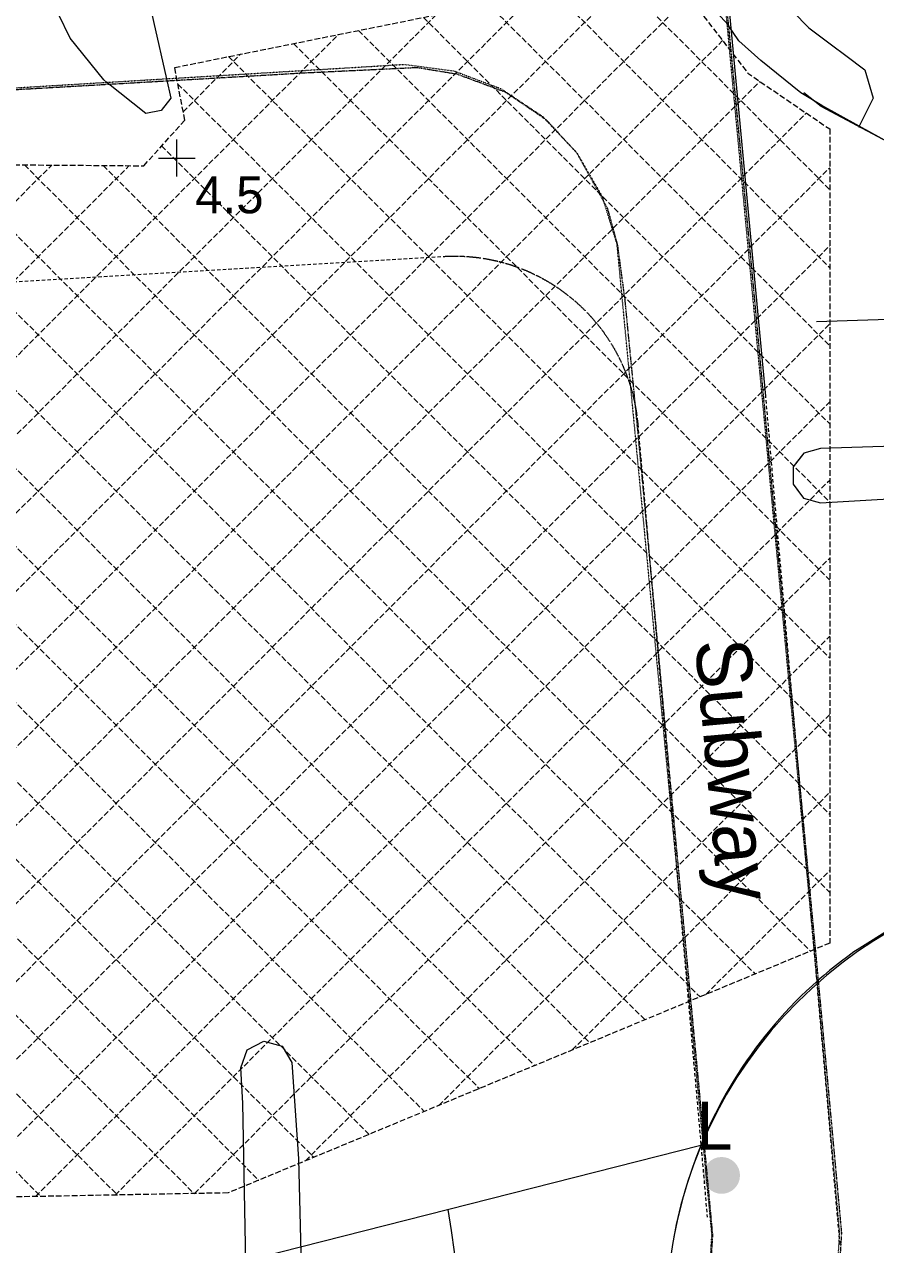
# Model space of a CAD drawing. Header units: millimetres. Extents: x 833924389 to 835767163, y 817400000 to 818811854.
# Drawn here: x 835353922 to 835377054, y 818209986 to 818243131 of the extents above; entities that cross this region are included whole.
import ezdxf
from ezdxf.enums import TextEntityAlignment as Align

# ---------------------------------------------------------------- set-up
doc = ezdxf.new("R2010")
doc.units = ezdxf.units.MM
doc.header["$LTSCALE"] = 10
doc.header["$MEASUREMENT"] = 0
for name, pattern in [('11nw24d$1$DGN Style 5', [1.174922, 0.503538, -0.671384]), ('DGN Style 2', [15.39188, 9.235128, -6.156752]), ('DGN Style 3', [21.548632, 15.39188, -6.156752]), ('HIDDEN', [0.375, 0.25, -0.125])]:
    doc.linetypes.add(name, pattern=pattern)
doc.layers.add('01_Base_Plan', color=5, linetype='Continuous', lineweight=5)
doc.styles.add('11nw24d$0$Style-WORKING', font='WORKING.shx')
doc.styles.add('11nw24d$1$Style-ENGINEERING', font='ENGINEERING.shx')

# ---------------------------------------------------------------- blocks, each defined once
blk = doc.blocks.new('11nw24d$0$SPOTHT')
at = {"layer": '01_Base_Plan', "linetype": 'Continuous', "lineweight": 13}
for p, q in [((0, -0.5), (0, 0.5)), ((-0.5, 0), (0.5, 0))]:
    blk.add_line(p, q, dxfattribs=at)
blk = doc.blocks.new('11nw24d$0$UTILP')
at = {"layer": '01_Base_Plan', "linetype": 'Continuous', "lineweight": 13}
h = blk.add_hatch(color=256, dxfattribs=at)
edge = h.paths.add_edge_path()
edge.add_arc((0, 0), 0.5, 0, 360)

msp = doc.modelspace()

# ---------------------------------------------------------------- linework, layer by layer
at = {"layer": '01_Base_Plan', "linetype": 'HIDDEN', "ltscale": 10}
for p, q in [((835372809, 818245646), (835373302, 818240509)), ((835356987, 818241552), (835361539, 818241817)), ((835361539, 818241817), (835364589, 818241963)), ((835364589, 818241963), (835365674, 818241785)), ((835365674, 818241785), (835366990, 818241295)), ((835352453, 818241291), (835356987, 818241552)), ((835366990, 818241295), (835368095, 818240548)), ((835368095, 818240548), (835368933, 818239640)), ((835373302, 818240509), (835373730, 818235991)), ((835368933, 818239640), (835369762, 818238145)), ((835369762, 818238145), (835370037, 818237135)), ((835370037, 818237135), (835370237, 818235651)), ((835373730, 818235991), (835374147, 818231449)), ((835370237, 818235651), (835370608, 818231859)), ((835370608, 818231859), (835371014, 818227500)), ((835374147, 818231449), (835374573, 818226911)), ((835371014, 818227500), (835371417, 818223109)), ((835374573, 818226911), (835374999, 818222386)), ((835371417, 818223109), (835371829, 818218721)), ((835374999, 818222386), (835375429, 818217849)), ((835371829, 818218721), (835372247, 818214284)), ((835375429, 818217849), (835375848, 818213326)), ((835372247, 818214284), (835372621, 818210248)), ((835375848, 818213326), (835376126, 818210301)), ((835372621, 818210248), (835372420, 818206903)), ((835376126, 818210301), (835375814, 818205199))]:
    msp.add_line(p, q, dxfattribs=at)
at = {"layer": '01_Base_Plan', "linetype": 'DGN Style 3'}
for p, q in [((835339948, 818213985), (835370470, 818244507)), ((835370048, 818244404), (835375807, 818238645)), ((835358004, 818241961), (835369581, 818244289)), ((835368299, 818244031), (835375807, 818236524)), ((835339675, 818215834), (835367765, 818243924)), ((835340220, 818212136), (835371970, 818243886)), ((835366533, 818243676), (835375807, 818234402)), ((835339403, 818217683), (835365110, 818243390)), ((835364767, 818243321), (835375807, 818232281)), ((835339130, 818219532), (835362454, 818242856)), ((835341250, 818211045), (835372896, 818242691)), ((835363001, 818242966), (835375807, 818230160)), ((835361235, 818242611), (835375807, 818228038)), ((835358238, 818240760), (835359799, 818242322)), ((835359468, 818242255), (835375807, 818225917)), ((835358283, 818240530), (835358004, 818241961)), ((835343412, 818211086), (835373909, 818241582)), ((835358091, 818241511), (835375807, 818223796)), ((835345574, 818211127), (835375171, 818240723)), ((835357166, 818239291), (835358283, 818240530)), ((835375807, 818240290), (835375807, 818218176)), ((835357651, 818239830), (835375807, 818221674)), ((835336194, 818239451), (835357166, 818239291)), ((835336821, 818239447), (835363288, 818212980)), ((835338959, 818239430), (835364788, 818213602)), ((835341097, 818239414), (835366287, 818214224)), ((835343234, 818239398), (835367786, 818214846)), ((835345372, 818239381), (835369285, 818215469)), ((835347510, 818239365), (835370784, 818216091)), ((835349647, 818239349), (835372283, 818216713)), ((835338585, 818223229), (835354666, 818239310)), ((835338858, 818221380), (835356772, 818239294)), ((835347737, 818211168), (835375807, 818239238)), ((835351785, 818239332), (835373782, 818217335)), ((835353922, 818239316), (835375281, 818217958)), ((835356060, 818239300), (835375807, 818219553)), ((835336453, 818237694), (835361789, 818212357)), ((835349899, 818211209), (835375807, 818237116)), ((835336820, 818235206), (835360290, 818211735)), ((835352061, 818211250), (835375807, 818234995)), ((835337187, 818232717), (835358532, 818211372)), ((835354224, 818211291), (835375807, 818232874)), ((835356386, 818211332), (835375807, 818230752)), ((835337553, 818230229), (835356450, 818211333)), ((835358548, 818211373), (835375807, 818228631)), ((835337920, 818227741), (835354368, 818211293)), ((835361559, 818212262), (835375807, 818226510)), ((835365185, 818213767), (835375807, 818224388)), ((835368812, 818215272), (835375807, 818222267)), ((835372439, 818216778), (835375807, 818220146)), ((835375807, 818218176), (835359459, 818211390)), ((835359459, 818211390), (835340384, 818211028))]:
    msp.add_line(p, q, dxfattribs=at)
at = {"layer": '01_Base_Plan', "linetype": 'DGN Style 2'}
for p, q in [((835344406, 818235601), (835365317, 818236828)), ((835376088, 818209987), (835374068, 818233033)), ((835376088, 818209987), (835374068, 818233033)), ((835370591, 818232273), (835372478, 818210734))]:
    msp.add_line(p, q, dxfattribs=at)
at = {"layer": '01_Base_Plan', "linetype": 'Continuous', "flags": 128}
for points in [[(835339724, 818319492), (835343188, 818303295), (835346024, 818290038), (835349096, 818276834), (835352084, 818265016), (835356368, 818247892), (835357784, 818241655), (835357904, 818241127), (835357643, 818240790), (835357223, 818240712), (835356160, 818241557), (835356081, 818241621), (835355168, 818242760), (835354530, 818244073), (835353974, 818247754), (835353941, 818247752), (835351169, 818262751), (835346465, 818281383), (835346432, 818281528), (835344483, 818289936), (835342440, 818298327), (835340323, 818306698), (835317231, 818393430)], [(835418210, 818310120), (835420960, 818266870), (835422470, 818243640), (835422449, 818243338), (835422426, 818243036), (835422358, 818242749), (835422237, 818242472), (835422079, 818242212), (835421890, 818241982), (835421665, 818241778), (835421415, 818241606), (835421148, 818241480), (835420857, 818241403), (835420490, 818241320), (835383442, 818238942), (835381381, 818238937), (835379347, 818239269), (835377395, 818239931), (835376605, 818240369), (835375594, 818240930), (835375022, 818241272)], [(835375022, 818241272), (835373937, 818242152), (835373337, 818242682), (835373011, 818243167), (835372304, 818243909), (835371245, 818245577), (835370453, 818247388), (835369947, 818249298), (835358656, 818296519), (835358161, 818298054), (835357740, 818299965), (835357783, 818301308), (835357983, 818302316), (835358591, 818303631), (835359491, 818304766), (835360633, 818305658), (835361786, 818306144), (835361924, 818306209), (835361985, 818306224), (835368610, 818307805)], [(835371265, 818245697), (835371953, 818246168), (835372690, 818245959), (835372808, 818245926), (835373504, 818244958), (835373915, 818244386), (835374804, 818243481), (835375243, 818243034), (835375854, 818242577), (835376249, 818242282), (835376761, 818241899), (835376984, 818241123), (835376605, 818240369), (835376588, 818240335)], [(835471998, 818238005), (835422497, 818234790), (835403654, 818233346), (835378687, 818231710), (835375559, 818231611), (835375102, 818231487), (835374899, 818231223), (835374814, 818231112), (835374813, 818230639), (835374988, 818230407), (835375098, 818230262), (835375554, 818230135)], [(835430294, 818235296), (835422497, 818234790), (835403654, 818233346), (835378687, 818231710), (835375559, 818231611)], [(835375554, 818230135), (835378799, 818230328), (835402933, 818231878), (835431983, 818233815)], [(835375554, 818230135), (835378799, 818230328), (835402933, 818231878), (835430405, 818233710)], [(835375559, 818231611), (835375102, 818231487), (835374814, 818231112), (835374813, 818230639), (835375098, 818230262), (835375554, 818230135)], [(835377523, 818218603), (835376555, 818217995), (835376466, 818217934), (835376297, 818217811), (835376130, 818217686), (835375966, 818217558), (835375803, 818217428), (835375643, 818217294), (835375485, 818217158), (835375459, 818217135), (835375330, 818217018), (835375177, 818216876), (835375026, 818216732), (835374878, 818216585), (835374733, 818216435), (835374590, 818216283), (835374450, 818216129), (835374313, 818215972), (835374179, 818215812), (835374047, 818215650), (835373918, 818215486), (835373792, 818215320), (835373669, 818215152), (835373549, 818214981), (835373432, 818214808), (835373318, 818214634), (835373207, 818214457), (835373099, 818214279), (835372994, 818214098), (835372892, 818213916), (835372794, 818213732), (835372699, 818213547), (835372607, 818213360), (835372512, 818213158), (835372421, 818212955), (835372355, 818212800), (835372334, 818212751), (835372250, 818212545), (835372170, 818212337), (835372094, 818212128), (835372021, 818211918), (835371952, 818211707), (835371886, 818211494), (835371824, 818211281), (835371766, 818211066), (835371712, 818210850), (835371662, 818210634), (835371615, 818210416), (835371572, 818210198), (835371533, 818209979)], [(835360094, 818201301), (835359857, 818213830), (835359805, 818214785), (835359973, 818215274), (835360431, 818215513), (835360928, 818215372), (835361192, 818214928), (835361373, 818212311), (835361564, 818204671)]]:
    msp.add_lwpolyline(points, dxfattribs=at)
at = {"layer": '01_Base_Plan', "flags": 128}
for points in [[(835418210, 818310120), (835420960, 818266870), (835422470, 818243640), (835422449, 818243338), (835422426, 818243036), (835422358, 818242749), (835422237, 818242472), (835422079, 818242212), (835421890, 818241982), (835421665, 818241778), (835421415, 818241606), (835421147, 818241480), (835420857, 818241403), (835420490, 818241320), (835383442, 818238942), (835381381, 818238937), (835379347, 818239269), (835377395, 818239931), (835376605, 818240369), (835375594, 818240930), (835375022, 818241272)], [(835374068, 818233033), (835371531, 818259968), (835366316, 818292920), (835364182, 818306769)], [(835374068, 818233033), (835371531, 818259968), (835366316, 818292920), (835364182, 818306769)], [(835419157, 818295158), (835421928, 818250442), (835422289, 818244609), (835422311, 818243888), (835422318, 818243589), (835422276, 818243292), (835422186, 818243006), (835422051, 818242739), (835421869, 818242500), (835421664, 818242281), (835421438, 818242084), (835421194, 818241910), (835420934, 818241761), (835420661, 818241636), (835420010, 818241463), (835419711, 818241454), (835401622, 818240297), (835392262, 818239500), (835383442, 818238942), (835381381, 818238937), (835379347, 818239269), (835377395, 818239931), (835375578, 818240904), (835375101, 818241272)], [(835375022, 818241272), (835373937, 818242152), (835373337, 818242682), (835373011, 818243167), (835372304, 818243909), (835371245, 818245577)], [(835421423, 818238161), (835403410, 818236780), (835378520, 818235149), (835375450, 818235052)], [(835430294, 818235296), (835422497, 818234790), (835403654, 818233346), (835378687, 818231710), (835375559, 818231611)], [(835375554, 818230135), (835378799, 818230328), (835402933, 818231878), (835430405, 818233710)], [(835375559, 818231611), (835375102, 818231487), (835374899, 818231223)], [(835374899, 818231223), (835374814, 818231112), (835374813, 818230639), (835374988, 818230407)], [(835374988, 818230407), (835375098, 818230262), (835375554, 818230135)], [(835431123, 818223439), (835412283, 818222213), (835382475, 818220102), (835381234, 818219942), (835379817, 818219593), (835378644, 818219158), (835377523, 818218603), (835376555, 818217995)], [(835376555, 818217995), (835376466, 818217934), (835376297, 818217811), (835376130, 818217686), (835375965, 818217558), (835375803, 818217428), (835375643, 818217294), (835375485, 818217158), (835375459, 818217135), (835375330, 818217018), (835375177, 818216877), (835375026, 818216732), (835374878, 818216585), (835374733, 818216435), (835374590, 818216283), (835374450, 818216129), (835374313, 818215971), (835374179, 818215812), (835374047, 818215650), (835373918, 818215486), (835373792, 818215320), (835373669, 818215152), (835373549, 818214981), (835373432, 818214809), (835373318, 818214634), (835373207, 818214457), (835373099, 818214279), (835372994, 818214098), (835372892, 818213916), (835372794, 818213732), (835372699, 818213547), (835372607, 818213360), (835372512, 818213158), (835372421, 818212955), (835372355, 818212800), (835372334, 818212751), (835372250, 818212545), (835372170, 818212337), (835372094, 818212128), (835372021, 818211918), (835371952, 818211707), (835371886, 818211494), (835371824, 818211281), (835371766, 818211066), (835371712, 818210850), (835371661, 818210634), (835371615, 818210416), (835371572, 818210198), (835371533, 818209979)], [(835354195, 818208291), (835355715, 818208477), (835372307, 818212688)]]:
    msp.add_lwpolyline(points, dxfattribs=at)
at = {"layer": '01_Base_Plan', "linetype": '11nw24d$1$DGN Style 5', "flags": 128}
for points in [[(835369069, 818274352), (835368076, 818274108), (835367218, 818273452), (835366639, 818272540), (835366410, 818271485), (835366488, 818270932), (835366560, 818270415), (835367192, 818267649), (835368222, 818263138), (835369776, 818256336), (835370212, 818254784), (835372690, 818245959), (835372778, 818245647), (835373011, 818243167), (835375459, 818217135), (835376070, 818210302), (835375990, 818209000)], [(835327508, 818207556), (835332569, 818207784), (835332598, 818207784), (835332628, 818207783), (835332657, 818207783), (835332686, 818207783), (835332715, 818207783), (835332744, 818207783), (835332773, 818207783), (835332802, 818207784), (835332832, 818207784), (835332861, 818207784), (835332890, 818207785), (835332919, 818207785), (835332948, 818207786), (835332977, 818207787), (835333006, 818207788), (835333035, 818207789), (835333065, 818207790), (835333094, 818207791), (835333123, 818207793), (835333152, 818207794), (835333181, 818207795), (835333210, 818207797), (835333239, 818207799), (835333268, 818207801), (835333297, 818207802), (835333326, 818207804), (835333355, 818207806), (835333385, 818207808), (835333414, 818207811), (835333443, 818207813), (835333472, 818207816), (835333501, 818207818), (835333530, 818207821), (835333559, 818207823), (835333588, 818207826), (835333617, 818207829), (835333646, 818207832), (835333675, 818207835), (835333704, 818207838), (835333733, 818207842), (835333762, 818207845), (835333791, 818207848), (835333819, 818207852), (835333848, 818207856), (835333877, 818207859), (835333906, 818207863), (835333935, 818207867), (835333964, 818207871), (835333993, 818207875), (835334022, 818207880), (835334050, 818207884), (835334079, 818207888), (835334108, 818207893), (835334137, 818207897), (835334166, 818207902), (835334194, 818207907), (835334223, 818207912), (835334252, 818207917), (835334280, 818207922), (835334309, 818207927), (835334338, 818207932), (835334366, 818207937), (835334395, 818207943), (835334424, 818207948), (835334452, 818207954), (835334481, 818207960), (835334509, 818207965), (835334538, 818207971), (835334566, 818207977), (835334595, 818207983), (835334623, 818207989), (835334652, 818207996), (835334680, 818208002), (835334709, 818208008), (835334737, 818208015), (835334766, 818208022), (835334794, 818208028), (835334822, 818208035), (835334851, 818208042), (835334879, 818208049), (835334907, 818208056), (835334935, 818208063), (835334964, 818208070), (835334992, 818208078), (835335020, 818208085), (835335048, 818208093), (835335076, 818208101), (835335104, 818208108), (835335132, 818208116), (835335160, 818208124), (835335188, 818208132), (835335216, 818208140), (835335244, 818208148), (835335272, 818208156), (835335300, 818208165), (835335328, 818208173), (835335356, 818208182), (835335384, 818208190), (835335412, 818208199), (835335439, 818208208), (835335467, 818208217), (835335495, 818208226), (835335523, 818208235), (835335550, 818208244), (835335578, 818208253), (835335605, 818208263), (835335633, 818208272), (835335661, 818208282), (835335688, 818208291), (835335716, 818208301), (835335743, 818208311), (835335770, 818208321), (835335798, 818208330), (835335825, 818208341), (835335853, 818208351), (835335880, 818208361), (835335907, 818208371), (835335934, 818208382), (835335961, 818208392), (835335989, 818208403), (835336016, 818208414), (835336043, 818208424), (835336070, 818208435), (835336097, 818208446), (835336124, 818208457), (835336151, 818208468), (835336178, 818208479), (835336205, 818208491), (835336231, 818208502), (835336258, 818208513), (835336285, 818208525), (835336312, 818208537), (835336338, 818208548), (835336365, 818208560), (835336392, 818208572), (835336418, 818208584), (835336445, 818208596), (835336471, 818208608), (835336498, 818208621), (835336524, 818208633), (835336550, 818208645), (835336577, 818208658), (835336603, 818208670), (835336629, 818208683), (835336655, 818208696), (835336682, 818208709), (835336708, 818208721), (835336734, 818208734), (835336760, 818208748), (835336786, 818208761), (835336812, 818208774), (835336838, 818208787), (835336864, 818208801), (835336889, 818208814), (835336915, 818208828), (835336941, 818208841), (835336967, 818208855), (835336992, 818208869), (835337018, 818208883), (835337043, 818208897), (835337069, 818208911), (835337094, 818208925), (835337120, 818208940), (835337145, 818208954), (835337170, 818208968), (835337196, 818208983), (835337221, 818208997), (835337246, 818209012), (835337271, 818209027), (835337296, 818209042), (835337321, 818209057), (835337346, 818209072), (835337371, 818209087), (835337396, 818209102), (835337421, 818209117), (835337446, 818209132), (835337471, 818209148), (835337495, 818209163), (835337520, 818209179), (835337545, 818209194), (835337569, 818209210), (835337594, 818209226), (835337618, 818209242), (835337642, 818209258), (835337667, 818209274), (835337691, 818209290), (835337715, 818209306), (835337739, 818209322), (835337764, 818209339), (835337788, 818209355), (835337812, 818209371), (835337836, 818209388), (835337860, 818209405), (835337883, 818209421), (835337907, 818209438), (835337931, 818209455), (835337955, 818209472), (835337978, 818209489), (835338002, 818209506), (835338025, 818209523), (835338049, 818209541), (835338072, 818209558), (835338096, 818209575), (835338119, 818209593), (835338142, 818209610), (835338165, 818209628), (835338189, 818209646), (835338212, 818209664), (835338235, 818209682), (835338258, 818209699), (835338281, 818209717), (835338303, 818209736), (835338326, 818209754), (835338349, 818209772), (835338372, 818209790), (835338394, 818209809), (835338417, 818209827), (835338439, 818209846), (835338462, 818209864), (835338484, 818209883), (835338506, 818209902), (835338529, 818209920), (835338551, 818209939), (835338573, 818209958), (835338595, 818209977), (835338617, 818209997), (835338639, 818210016), (835338661, 818210035), (835338683, 818210054), (835338704, 818210074), (835338726, 818210093), (835338748, 818210113), (835338769, 818210132), (835338791, 818210152), (835338812, 818210172), (835338833, 818210191), (835338855, 818210211), (835338876, 818210231), (835338897, 818210251), (835338918, 818210271), (835338990, 818210333), (835339721, 818211710), (835339919, 818212305), (835339935, 818212354), (835340239, 818213268), (835340350, 818213603), (835340656, 818215575), (835340637, 818216971), (835340629, 818217570), (835340374, 818222249), (835340366, 818222385), (835340314, 818223332), (835340312, 818223380), (835340122, 818226858), (835340063, 818227931), (835339915, 818230645), (835339642, 818235644), (835339648, 818235739), (835339721, 818236867), (835340100, 818238032), (835340755, 818239067), (835341645, 818239909), (835342458, 818240362), (835342716, 818240505), (835343491, 818240710), (835343634, 818240748), (835343737, 818240775), (835343900, 818240818), (835350000, 818241186), (835354943, 818241484), (835354990, 818241487), (835356160, 818241557), (835357651, 818241647), (835357736, 818241652), (835357784, 818241655), (835364247, 818242045), (835365596, 818241866), (835366869, 818241387), (835368001, 818240633), (835368934, 818239642), (835369618, 818238467), (835370020, 818237167), (835372355, 818212800), (835372598, 818210268), (835372533, 818209213)]]:
    msp.add_lwpolyline(points, dxfattribs=at)
at = {"layer": '01_Base_Plan', "linetype": 'DGN Style 3', "flags": 128}
msp.add_lwpolyline([(835371324, 818244717), (835373586, 818241802), (835375807, 818240290)], dxfattribs=at)
at = {"layer": '01_Base_Plan', "flags": 128}
msp.add_lwpolyline([(835365430, 818210942, -0.071556), (835365684, 818173868), (835364537, 818164116), (835361714, 818146260), (835360746, 818139184), (835359973, 818132073), (835359392, 818123800), (835359216, 818115543), (835359443, 818107278), (835359990, 818099831), (835360816, 818092381), (835361923, 818084951), (835367454, 818054602), (835370624, 818037195), (835373045, 818024582), (835375285, 818012886), (835377674, 818000131)], format="xyb", dxfattribs=at)
at = {"layer": '01_Base_Plan', "linetype": 'DGN Style 2', "extrusion": (0, 0, -1)}
msp.add_arc((-835365610, 818231837), 5000, 86.6421, 174.992, dxfattribs=at)
at = {"layer": '01_Base_Plan', "linetype": 'DGN Style 3', "extrusion": (0, 0, -1)}
msp.add_arc((-835365610, 818231837), 5000, 86.6421, 174.992, dxfattribs=at)
at = {"layer": '01_Base_Plan'}
msp.add_arc((835383547, 818207955), 12186, 94.232, 175.6663, dxfattribs=at)

# ---------------------------------------------------------------- block references
at = {"layer": '01_Base_Plan', "linetype": 'Continuous', "xscale": 1000, "yscale": 1000, "zscale": 1000}
for name, p in [('11nw24d$0$SPOTHT', (835358062, 818239500, 4500)), ('11nw24d$0$UTILP', (835372869, 818211865))]:
    msp.add_blockref(name, p, dxfattribs=at)

# ---------------------------------------------------------------- texts
at = {"layer": '01_Base_Plan', "linetype": 'Continuous', "style": '11nw24d$1$Style-ENGINEERING'}
msp.add_text('4.5', height=1000, dxfattribs=at).set_placement((835358562, 818239000, 4500), align=Align.TOP_LEFT)
at = {"layer": '01_Base_Plan', "linetype": 'Continuous', "style": '11nw24d$0$Style-WORKING'}
msp.add_text('Subway', height=1500, rotation=275.1586, dxfattribs=at).set_placement((835372143, 818226375))
msp.add_text('L', height=1300, dxfattribs=at).set_placement((835372195, 818212565))

doc.saveas('drawing.dxf')
